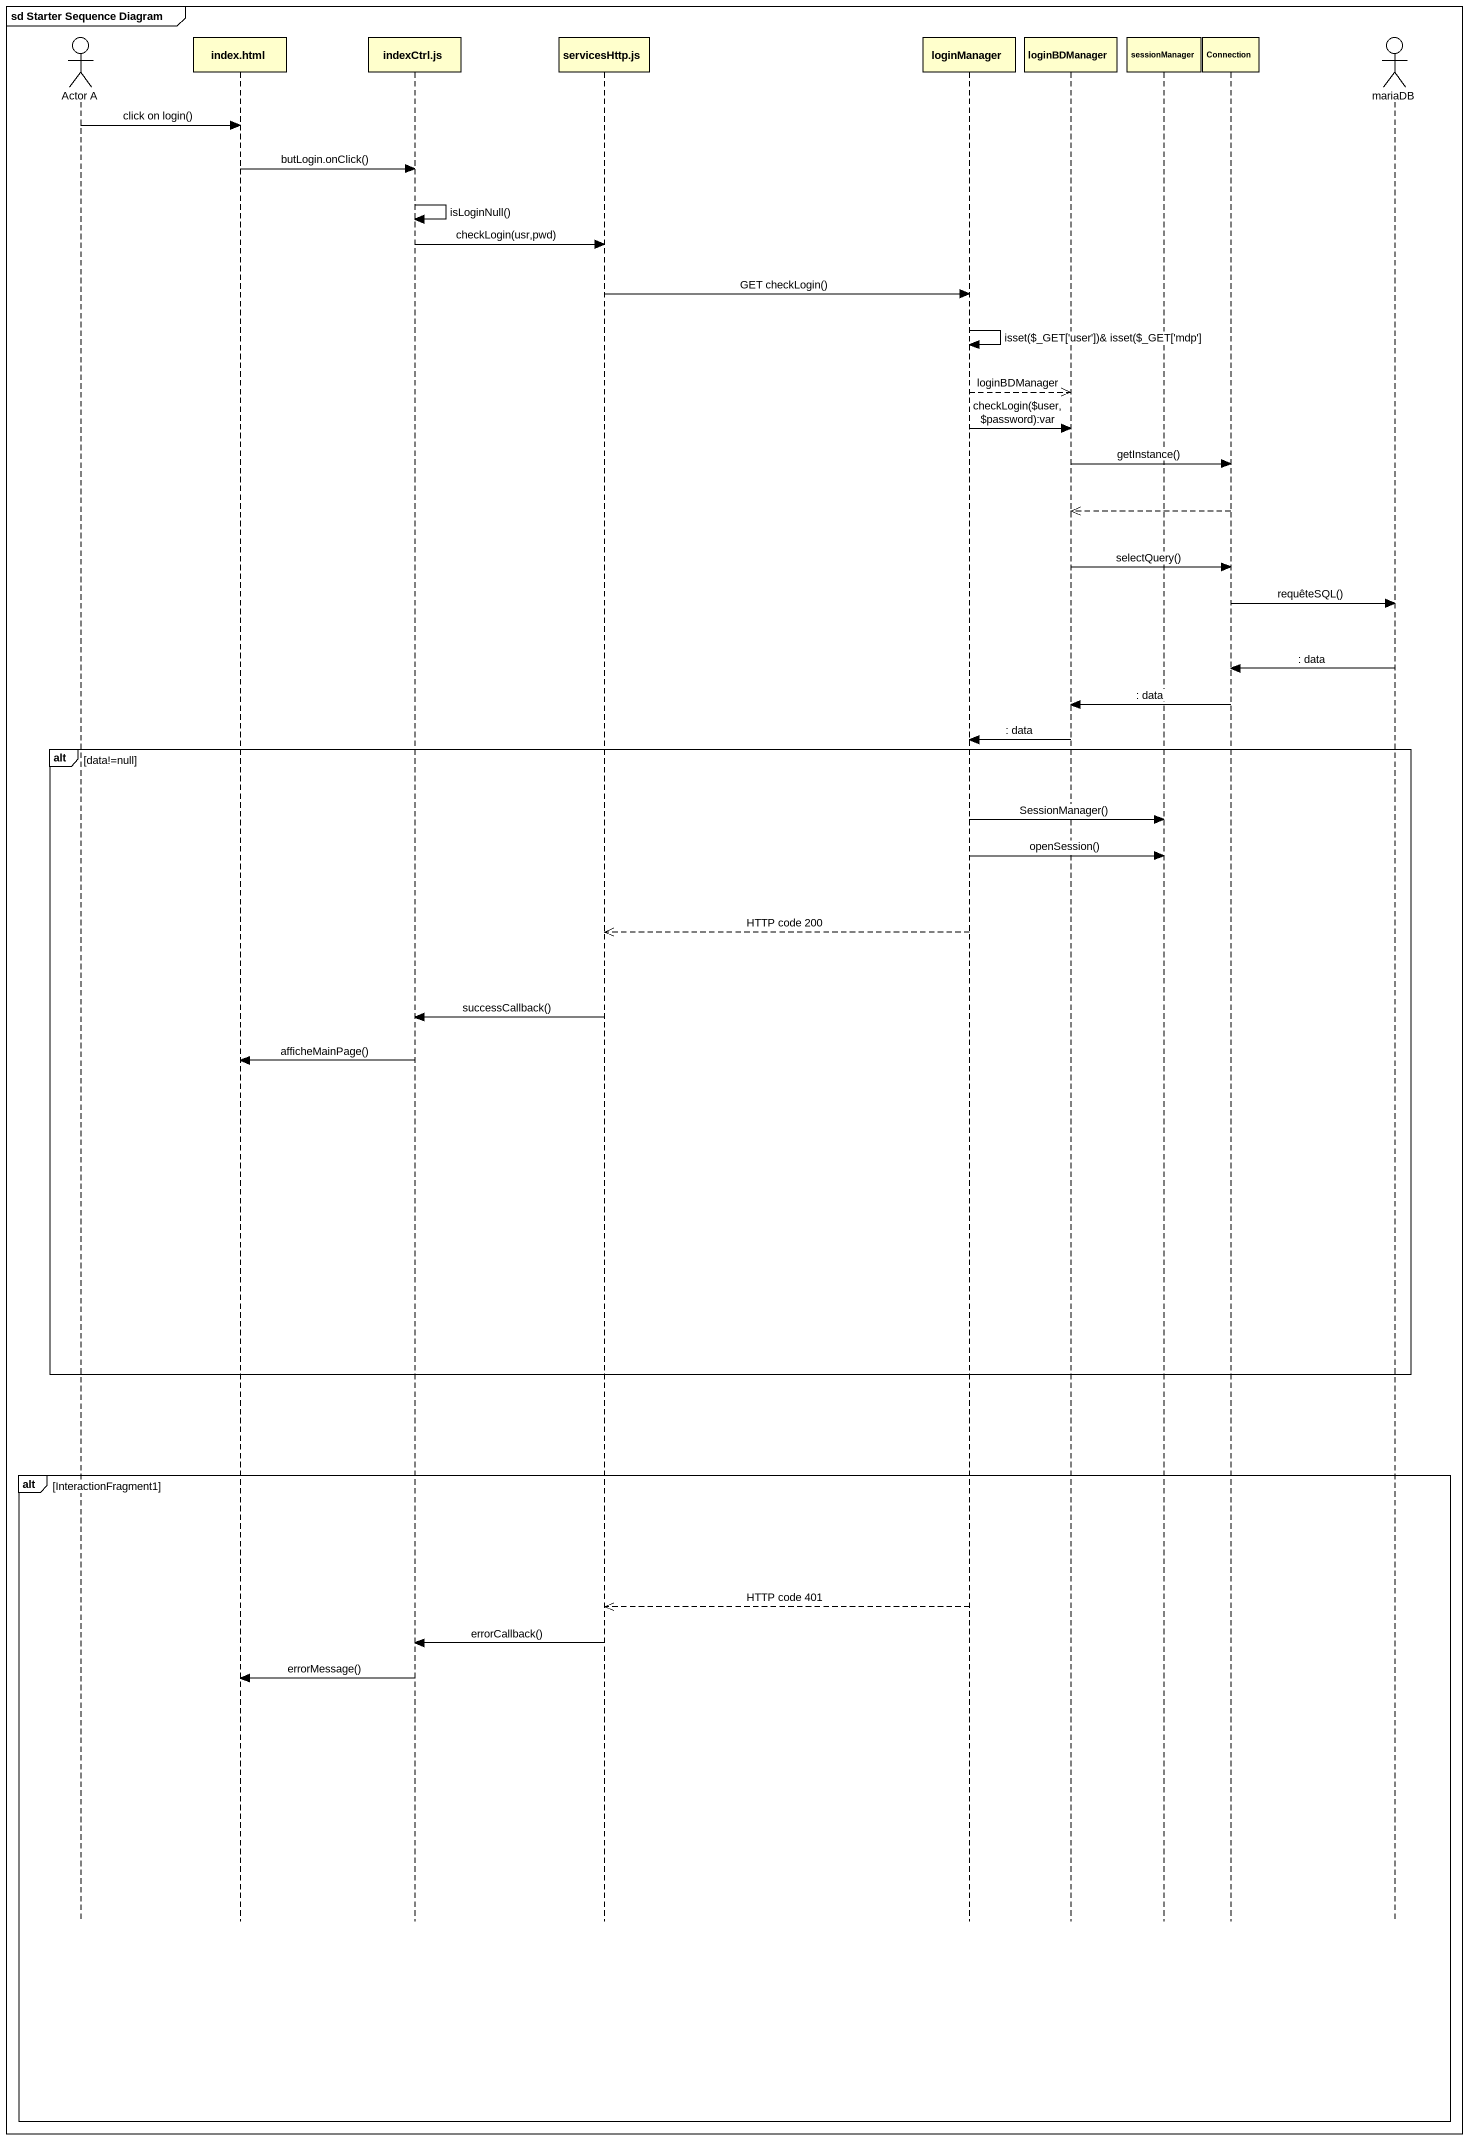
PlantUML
@startuml
mainframe sd Starter Sequence Diagram
hide footbox
actor "Actor A" as Actor_A
participant "index.html" as index_html
participant "indexCtrl.js" as indexCtrl_js
participant "servicesHttp.js" as servicesHttp_js
participant loginManager
participant loginBDManager
participant sessionManager
participant Connection
actor mariaDB

Actor_A -> index_html : click on login()
index_html -> indexCtrl_js : butLogin.onClick()
indexCtrl_js -> indexCtrl_js : isLoginNull()
indexCtrl_js -> servicesHttp_js : checkLogin(usr,pwd)
servicesHttp_js -> loginManager : GET checkLogin()
loginManager -> loginManager : isset(~$_GET['user'])& isset(~$_GET['mdp']
loginManager -->> loginBDManager : loginBDManager
loginManager -> loginBDManager : checkLogin(~$user, ~$password):var
loginBDManager -> Connection : getInstance()
Connection -->> loginBDManager
loginBDManager -> Connection : selectQuery()
Connection -> mariaDB : requêteSQL()
mariaDB -> Connection : : data
Connection -> loginBDManager : : data
loginBDManager -> loginManager : : data
alt data!=null
  loginManager -> sessionManager : SessionManager()
  loginManager -> sessionManager : openSession()
  loginManager -->> servicesHttp_js : HTTP code 200
  servicesHttp_js -> indexCtrl_js : successCallback()
  indexCtrl_js -> index_html : afficheMainPage()
end
alt InteractionFragment1
  loginManager -->> servicesHttp_js : HTTP code 401
  servicesHttp_js -> indexCtrl_js : errorCallback()
  indexCtrl_js -> index_html : errorMessage()
end
@enduml
